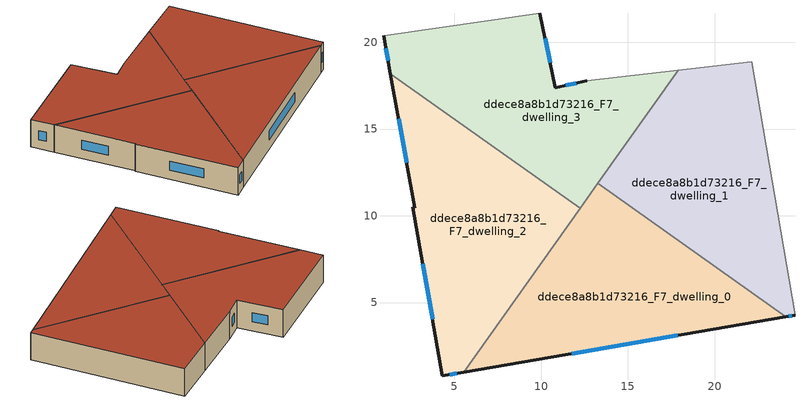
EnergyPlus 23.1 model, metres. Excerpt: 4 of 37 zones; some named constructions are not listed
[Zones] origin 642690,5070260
ddece8a8b1d73216_F7_dwelling_0
 floor to ddece8a8b1d73216_F6_dwelling_0 (EU_floor_Construction): 24.11,4.18 5.56,0.99 13.28,11.87 z21
 wall outside (EU_wall_Construction): 5.56,0.99 24.11,4.18 z21:24
 wall to ddece8a8b1d73216_F7_dwelling_1 (EU_wall_Construction): 24.11,4.18 13.28,11.87 z21:24
 wall to ddece8a8b1d73216_F7_dwelling_2 (EU_wall_Construction): 12.26,10.42 5.56,0.99 z21:24
 wall to ddece8a8b1d73216_F7_dwelling_3 (EU_wall_Construction): 13.28,11.87 12.26,10.42 z21:24
 window (EU_Window_Construction): 11.78,2.06 17.89,3.11 z22.01:22.99
 roof outside (EU_roof_Construction): 24.11,4.18 13.28,11.87 5.56,0.99 z24
ddece8a8b1d73216_F7_dwelling_1
 floor to ddece8a8b1d73216_F6_dwelling_1 (EU_floor_Construction): 22.14,18.88 24.63,4.27 24.11,4.18 13.28,11.87 17.91,18.39 z21
 wall outside (EU_wall_Construction): 24.11,4.18 24.63,4.27 z21:24
 wall adiabatic (EU_wall_Construction): 24.63,4.27 22.14,18.88 17.91,18.39 z21:24
 wall to ddece8a8b1d73216_F7_dwelling_3 (EU_wall_Construction): 17.91,18.39 13.28,11.87 z21:24
 window (EU_Window_Construction): 24.28,4.21 24.46,4.24 z22.01:22.99
 roof outside (EU_roof_Construction): 24.63,4.27 22.14,18.88 17.91,18.39 13.28,11.87 24.11,4.18 z24
ddece8a8b1d73216_F7_dwelling_2
 floor to ddece8a8b1d73216_F6_dwelling_2 (EU_floor_Construction): 12.26,10.42 5.56,0.99 4.32,0.77 2.62,10.48 2.72,10.48 1.32,18.19 z21
 wall outside (EU_wall_Construction): 1.32,18.19 2.72,10.48 2.62,10.48 4.32,0.77 5.56,0.99 z21:24
 wall to ddece8a8b1d73216_F7_dwelling_3 (EU_wall_Construction): 12.26,10.42 1.32,18.19 z21:24
 window (EU_Window_Construction): 1.79,15.6 2.25,13.06 / 4.73,0.84 5.14,0.91 / 3.19,7.22 3.75,4.03 z22.01:22.99
 roof outside (EU_roof_Construction): 5.56,0.99 12.26,10.42 1.32,18.19 2.72,10.48 2.62,10.48 4.32,0.77 z24
ddece8a8b1d73216_F7_dwelling_3
 floor to ddece8a8b1d73216_F6_dwelling_3 (EU_floor_Construction): 17.91,18.39 12.26,10.42 1.32,18.19 0.92,20.39 9.93,21.68 10.83,17.38 12.63,17.78 z21
 wall outside (EU_wall_Construction): 0.92,20.39 1.32,18.19 / 12.63,17.78 10.83,17.38 9.93,21.68 z21:24
 wall adiabatic (EU_wall_Construction): 9.93,21.68 0.92,20.39 / 17.91,18.39 12.63,17.78 z21:24
 window (EU_Window_Construction): 1.05,19.65 1.19,18.93 / 10.53,18.82 10.23,20.24 / 12.02,17.65 11.43,17.52 z22.01:22.99
 roof outside (EU_roof_Construction): 12.26,10.42 17.91,18.39 12.63,17.78 10.83,17.38 9.93,21.68 0.92,20.39 1.32,18.19 z24
[SCHEDULE:FILE] Column Number=1; Rows to Skip at Top=0; Number of Hours of Data=8760; Column Separator=Comma; Interpolate to Timestep=No; Minutes per Item=60; Adjust Schedule for Daylight Savings=Yes
Name | File
EU_Step8_GainSchedule_ddece8a8b1d73216_F4_dwelling_1_f000 | ../../schedules/ddece8a8b1d73216/ddece8a8b1d73216_F4_dwelling_1_f000_gain.csv
EU_Step8_GainSchedule_ddece8a8b1d73216_F4_dwelling_2_f000 | ../../schedules/ddece8a8b1d73216/ddece8a8b1d73216_F4_dwelling_2_f000_gain.csv
EU_Step8_GainSchedule_ddece8a8b1d73216_F4_dwelling_3_f000 | ../../schedules/ddece8a8b1d73216/ddece8a8b1d73216_F4_dwelling_3_f000_gain.csv
EU_Step8_GainSchedule_ddece8a8b1d73216_F4_dwelling_4_f000 | ../../schedules/ddece8a8b1d73216/ddece8a8b1d73216_F4_dwelling_4_f000_gain.csv
EU_Step8_GainSchedule_ddece8a8b1d73216_F5_dwelling_0_f000 | ../../schedules/ddece8a8b1d73216/ddece8a8b1d73216_F5_dwelling_0_f000_gain.csv
EU_Step8_GainSchedule_ddece8a8b1d73216_F5_dwelling_1_f000 | ../../schedules/ddece8a8b1d73216/ddece8a8b1d73216_F5_dwelling_1_f000_gain.csv
EU_Step8_GainSchedule_ddece8a8b1d73216_F5_dwelling_2_f000 | ../../schedules/ddece8a8b1d73216/ddece8a8b1d73216_F5_dwelling_2_f000_gain.csv
EU_Step8_GainSchedule_ddece8a8b1d73216_F5_dwelling_3_f000 | ../../schedules/ddece8a8b1d73216/ddece8a8b1d73216_F5_dwelling_3_f000_gain.csv
EU_Step8_GainSchedule_ddece8a8b1d73216_F6_dwelling_0_f000 | ../../schedules/ddece8a8b1d73216/ddece8a8b1d73216_F6_dwelling_0_f000_gain.csv
EU_Step8_GainSchedule_ddece8a8b1d73216_F6_dwelling_1_f000 | ../../schedules/ddece8a8b1d73216/ddece8a8b1d73216_F6_dwelling_1_f000_gain.csv
EU_Step8_GainSchedule_ddece8a8b1d73216_F6_dwelling_2_f000 | ../../schedules/ddece8a8b1d73216/ddece8a8b1d73216_F6_dwelling_2_f000_gain.csv
EU_Step8_GainSchedule_ddece8a8b1d73216_F6_dwelling_3_f000 | ../../schedules/ddece8a8b1d73216/ddece8a8b1d73216_F6_dwelling_3_f000_gain.csv
